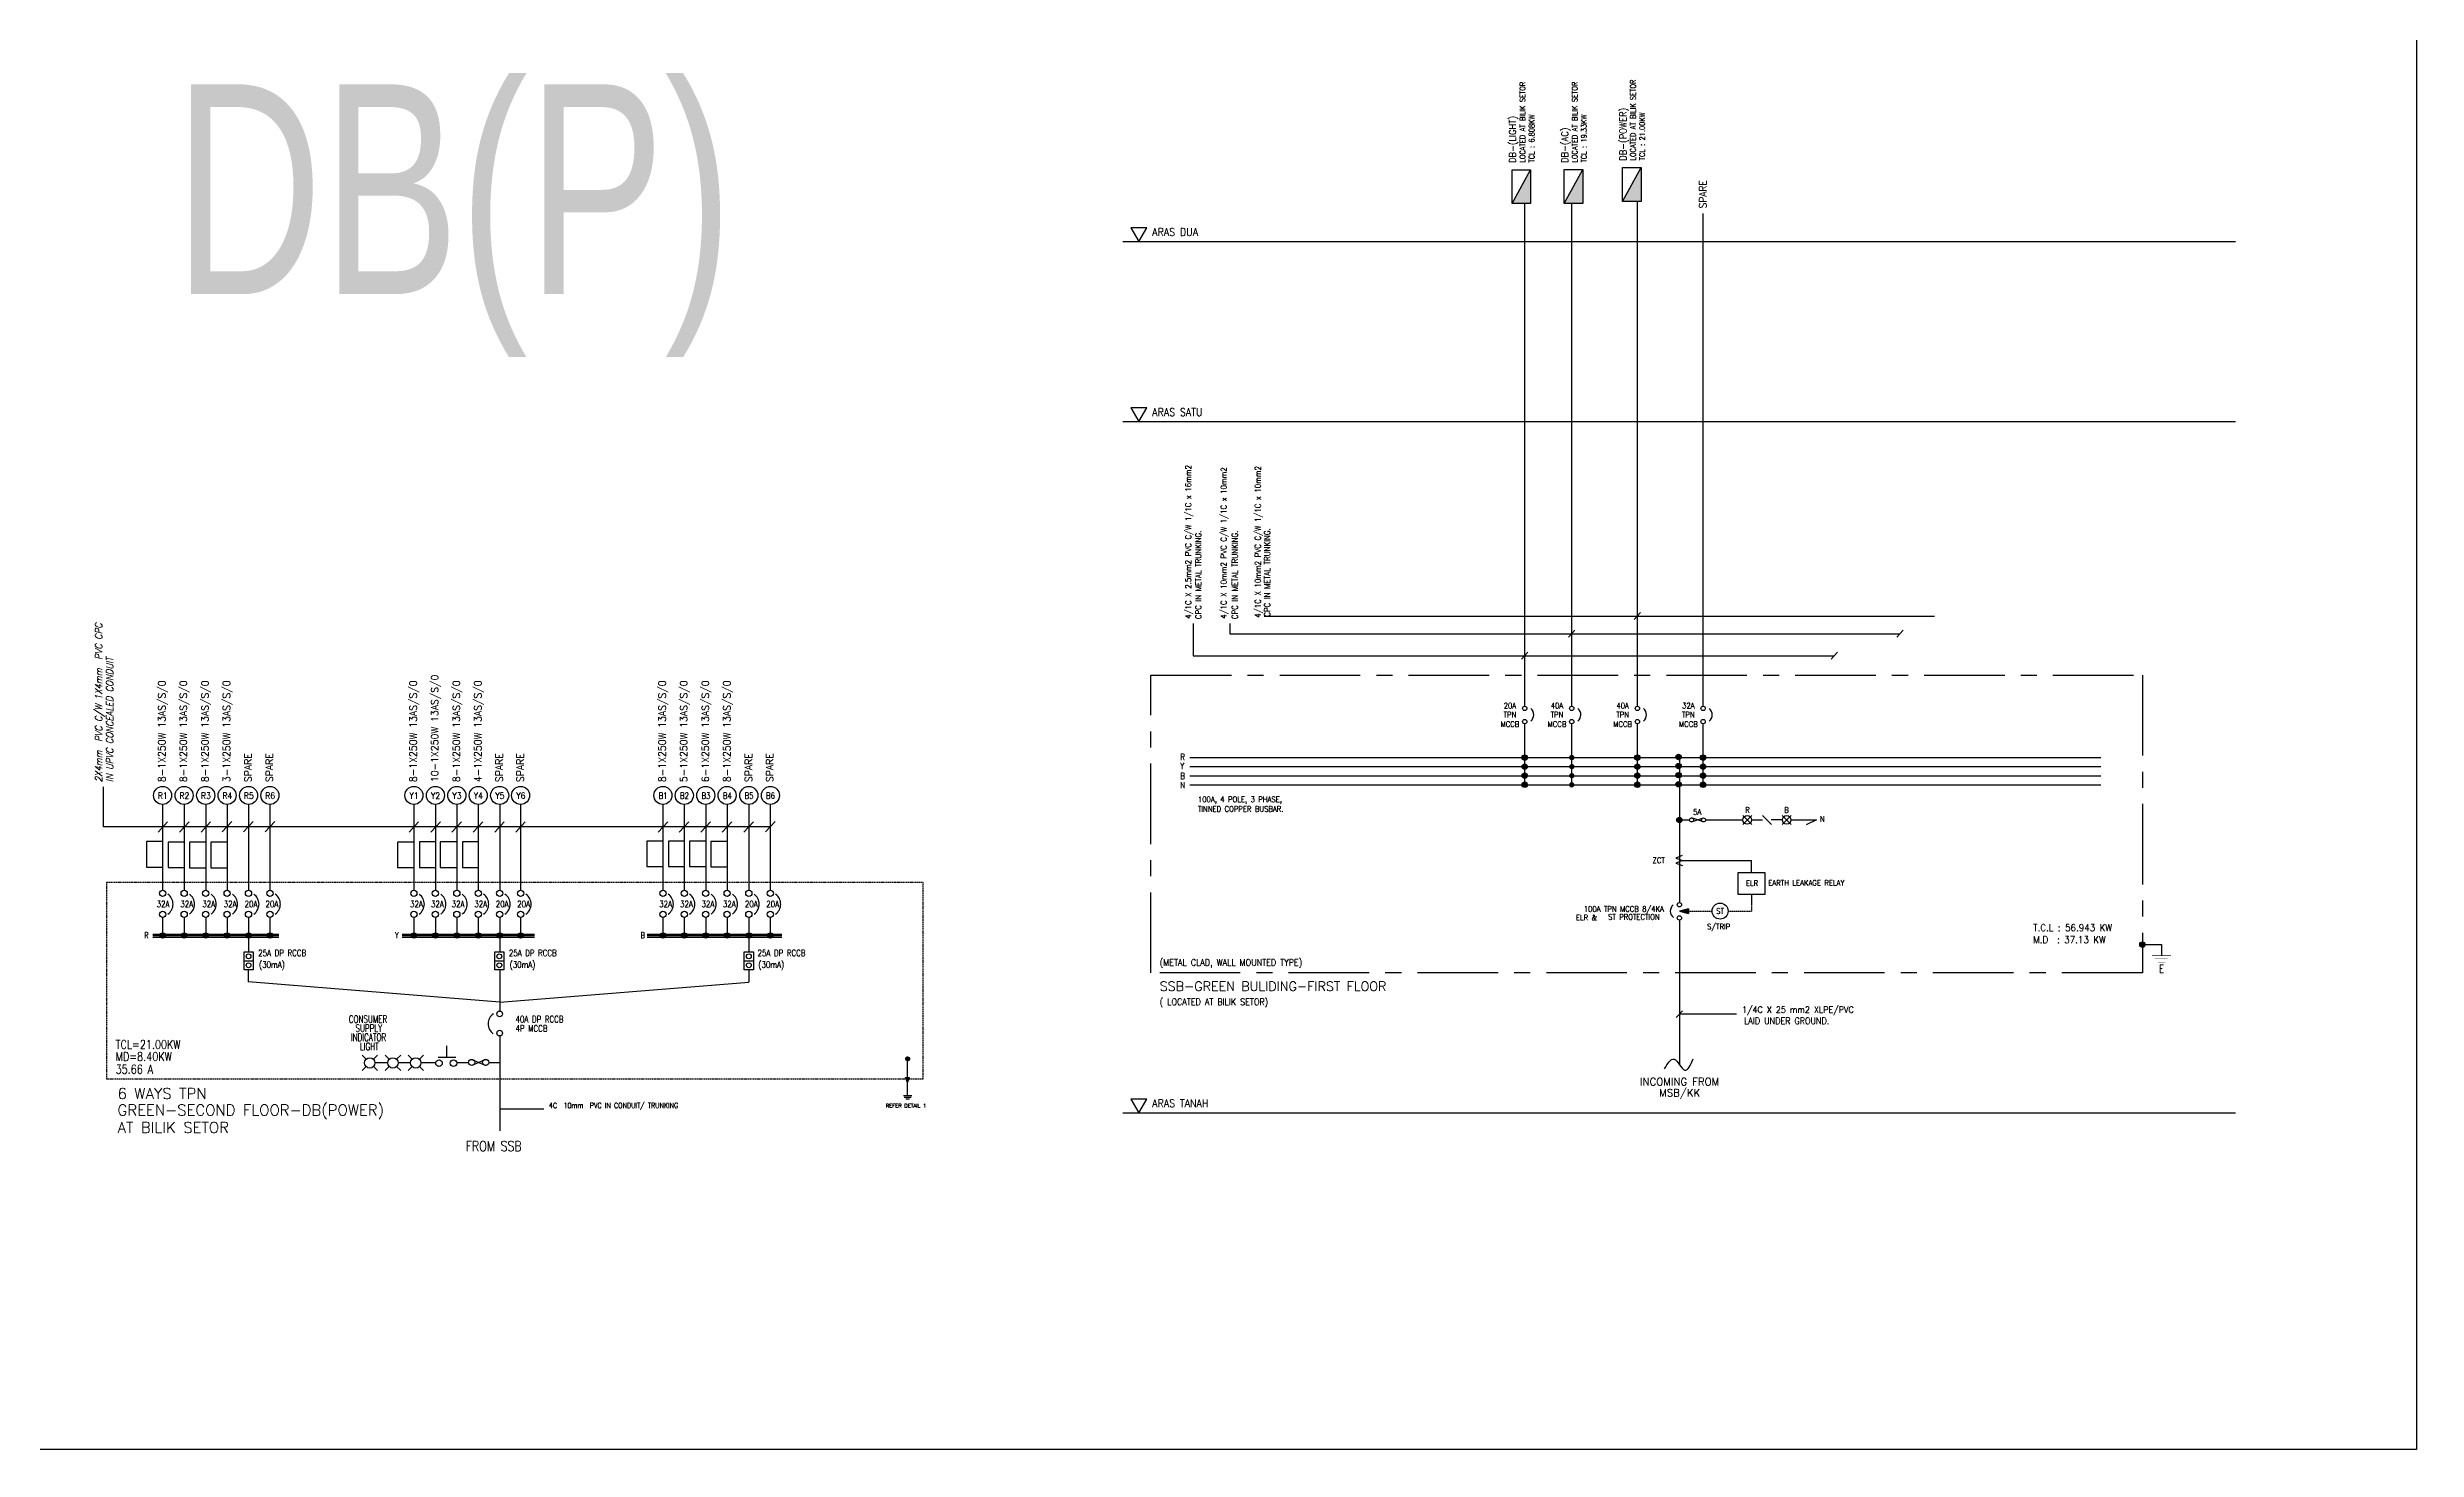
# Model space of a CAD drawing. Header units: inches. Extents: x 11139 to 944748, y -2121 to 162173.
# Drawn here: x 797681 to 944748, y 2161 to 89239 of the extents above; entities that cross this region are included whole.
import ezdxf
from ezdxf.enums import TextEntityAlignment as Align

# ---------------------------------------------------------------- set-up
doc = ezdxf.new("R2010")
doc.units = ezdxf.units.IN
doc.header["$MEASUREMENT"] = 0
for name, pattern in [('CENTERX2', [4, 2.5, -0.5, 0.5, -0.5]), ('DASHED', [19.05, 12.7, -6.35]), ('HIDDEN', [0.375, 0.25, -0.125])]:
    doc.linetypes.add(name, pattern=pattern)
for name, color, linetype in [('$_KOD', 7, 'Continuous'), ('BANGUNAN', 4, 'Continuous'), ('E-DB', 1, 'Continuous'), ('E-SCHEM', 7, 'Continuous'), ('L4', 5, 'Continuous'), ('LAMPU', 7, 'Continuous'), ('LYT', 7, 'Continuous'), ('SCHEM', 7, 'Continuous'), ('TEL', 3, 'Continuous')]:
    doc.layers.add(name, color=color, linetype=linetype)
doc.layers.add('TEXT', color=8, linetype='Continuous', lineweight=20)
doc.styles.add('230', font='ROMANS.SHX', dxfattribs={"height": 230})
doc.styles.add('300', font='ROMANS', dxfattribs={"width": 0.75, "height": 300})
doc.styles.add('400', font='ROMANS.shx', dxfattribs={"width": 0.8, "height": 4})
doc.styles.add('ITALICC', font='ITALICC.SHX', dxfattribs={"width": 0.7})
doc.styles.add('ROMANC', font='ROMANC', dxfattribs={"width": 0.8, "height": 250})
doc.styles.add('ROMAND', font='ROMAND', dxfattribs={"width": 0.75, "height": 600})
doc.styles.add('ROMANS', font='romans.shx', dxfattribs={"width": 0.5, "height": 400})
doc.styles.add('SANSSERIF', font='SAS_____.pfb', dxfattribs={"width": 0.7, "height": 700})

# ---------------------------------------------------------------- blocks, each defined once
blk = doc.blocks.new('E-DB')
at = {"layer": 'E-DB'}
for p, q in [((-440, 480), (440, 480)), ((-440, 480), (440, 0)), ((-440, 0), (-440, 480)), ((440, 0), (-440, 0)), ((440, 480), (440, 0))]:
    blk.add_line(p, q, dxfattribs=at)
at = {"layer": 'E-DB', "color": 7}
blk.add_solid([(-440, 0), (-440, 480), (440, 0)], dxfattribs=at)

msp = doc.modelspace()

# ---------------------------------------------------------------- hatches: boundary and pattern name
at = {"layer": 'E-SCHEM'}
for points in [[(889217, 45138, 1.0000001), (889553, 45138, 1.0000001)], [(889217, 44574, 1.0000001), (889553, 44574, 1.0000001)], [(889217, 44009, 1.0000001), (889553, 44009, 1.0000001)], [(892138, 45138, 1.0000001), (892474, 45138, 1.0000001)], [(892138, 44574, 1.0000001), (892474, 44574, 1.0000001)], [(892138, 44009, 1.0000001), (892474, 44009, 1.0000001)], [(896211, 45138, 1.0000001), (896548, 45138, 1.0000001)], [(896211, 44574, 1.0000001), (896548, 44574, 1.0000001)], [(896211, 44009, 1.0000001), (896548, 44009, 1.0000001)], [(898765, 45173, 1.0000001), (899101, 45173, 1.0000001)], [(898765, 44609, 1.0000001), (899101, 44609, 1.0000001)], [(898765, 44044, 1.0000001), (899101, 44044, 1.0000001)], [(900293, 45138, 1.0000001), (900629, 45138, 1.0000001)], [(900293, 44574, 1.0000001), (900629, 44574, 1.0000001)], [(900293, 44009, 1.0000001), (900629, 44009, 1.0000001)], [(889217, 43445, 1.0000001), (889553, 43445, 1.0000001)], [(892138, 43445, 1.0000001), (892474, 43445, 1.0000001)], [(896211, 43445, 1.0000001), (896548, 43445, 1.0000001)], [(898765, 43480, 1.0000001), (899101, 43480, 1.0000001)], [(900293, 43445, 1.0000001), (900629, 43445, 1.0000001)], [(898817, 41263, 1.0000001), (899154, 41263, 1.0000001)], [(927559, 33528, 1.0000001), (927896, 33528, 1.0000001)]]:
    msp.add_hatch(color=1, dxfattribs=at).paths.add_polyline_path(points)
at = {"layer": 'SCHEM', "linetype": 'Continuous'}
msp.add_hatch(color=256, dxfattribs=at).paths.add_polyline_path([(899554, 35752), (898986, 35604), (899554, 35457)])

# ---------------------------------------------------------------- linework, layer by layer
at = {"layer": '$_KOD', "color": 3, "linetype": 'Continuous'}
for p, q in [((801159, 40835, 0), (801159, 43326, 0)), ((842552, 40839, 0), (801159, 40835, 0)), ((805147, 41150, 0), (804554, 40508, 0)), ((806482, 41150, 0), (805888, 40508, 0)), ((807816, 41150, 0), (807223, 40508, 0)), ((809125, 41158, 0), (808532, 40516, 0)), ((810454, 41158, 0), (809861, 40516, 0)), ((811793, 41158, 0), (811200, 40516, 0)), ((820721, 41150, 0), (820128, 40508, 0)), ((822080, 41150, 0), (821487, 40508, 0)), ((823390, 41150, 0), (822797, 40508, 0)), ((824714, 41154, 0), (824121, 40512, 0)), ((826043, 41154, 0), (825450, 40512, 0)), ((827344, 41154, 0), (826751, 40512, 0)), ((836189, 41150, 0), (835596, 40508, 0)), ((837499, 41150, 0), (836906, 40508, 0)), ((838833, 41150, 0), (838240, 40508, 0)), ((840163, 41151, 0), (839569, 40509, 0)), ((841511, 41150, 0), (840918, 40508, 0)), ((842851, 41166, 0), (842258, 40524, 0))]:
    msp.add_line(p, q, dxfattribs=at)
for p, q in [((804827, 39918, 0), (803842, 39918, 0)), ((803842, 39918, 0), (803842, 38340, 0)), ((806172, 39892, 0), (805187, 39892, 0)), ((805187, 39892, 0), (805187, 38314, 0)), ((807493, 39874, 0), (806509, 39874, 0)), ((806509, 39874, 0), (806509, 38297, 0)), ((808806, 39874, 0), (807822, 39874, 0)), ((807822, 39874, 0), (807822, 38297, 0)), ((820409, 39883, 0), (819424, 39883, 0)), ((819424, 39883, 0), (819424, 38305, 0)), ((821767, 39897, 0), (820782, 39897, 0)), ((820782, 39897, 0), (820782, 38319, 0)), ((823053, 39897, 0), (822069, 39897, 0)), ((822069, 39897, 0), (822069, 38319, 0)), ((824429, 39897, 0), (823445, 39897, 0)), ((823445, 39897, 0), (823445, 38319, 0)), ((835873, 39948, 0), (834888, 39948, 0)), ((834888, 39948, 0), (834888, 38370, 0)), ((837224, 39944, 0), (836239, 39944, 0)), ((836239, 39944, 0), (836239, 38367, 0)), ((838531, 39944, 0), (837546, 39944, 0)), ((837546, 39944, 0), (837546, 38367, 0)), ((839853, 39934, 0), (838868, 39934, 0)), ((838868, 39934, 0), (838868, 38357, 0)), ((803842, 38340, 0), (804827, 38340, 0)), ((805187, 38314, 0), (806172, 38314, 0)), ((806509, 38297, 0), (807493, 38297, 0)), ((807822, 38297, 0), (808806, 38297, 0)), ((819424, 38305, 0), (820409, 38305, 0)), ((820782, 38319, 0), (821767, 38319, 0)), ((822069, 38319, 0), (823053, 38319, 0)), ((823445, 38319, 0), (824429, 38319, 0)), ((834888, 38370, 0), (835873, 38370, 0)), ((836239, 38367, 0), (837224, 38367, 0)), ((837546, 38367, 0), (838531, 38367, 0)), ((838868, 38357, 0), (839853, 38357, 0)), ((817213, 26652, 0), (817464, 26401, 0)), ((818169, 26652, 0), (817918, 26401, 0)), ((818654, 26652, 0), (818906, 26401, 0)), ((819611, 26652, 0), (819359, 26401, 0)), ((820069, 26652, 0), (820321, 26401, 0)), ((821026, 26652, 0), (820774, 26401, 0)), ((817464, 25947, 0), (817213, 25696, 0)), ((817918, 25947, 0), (818169, 25696, 0)), ((818812, 26174, 0), (818012, 26174, 0)), ((818906, 25947, 0), (818654, 25696, 0)), ((819359, 25947, 0), (819611, 25696, 0)), ((820227, 26174, 0), (819453, 26174, 0)), ((820321, 25947, 0), (820069, 25696, 0)), ((820774, 25947, 0), (821026, 25696, 0)), ((821786, 26174, 0), (820868, 26174, 0)), ((824889, 26397, 0), (824019, 26010, 0)), ((824019, 26397, 0), (824889, 26010, 0)), ((825060, 26204, 0), (825756, 26204, 0))]:
    msp.add_line(p, q)
at = {"color": 0}
for p, q in [((804681, 34157, 0), (804681, 34015, 0)), ((804715, 34204, 0), (804715, 33968, 0)), ((804748, 34230, 0), (804748, 33943, 0)), ((804782, 34244, 0), (804782, 33928, 0)), ((804816, 34251, 0), (804816, 33921, 0)), ((804849, 34251, 0), (804849, 33922, 0)), ((804883, 34244, 0), (804883, 33929, 0)), ((804916, 34228, 0), (804916, 33944, 0)), ((804950, 34202, 0), (804950, 33970, 0)), ((804983, 34152, 0), (804983, 34020, 0)), ((806020, 34157, 0), (806020, 34015, 0)), ((806054, 34204, 0), (806054, 33968, 0)), ((806087, 34230, 0), (806087, 33943, 0)), ((806121, 34244, 0), (806121, 33928, 0)), ((806154, 34251, 0), (806154, 33921, 0)), ((806188, 34251, 0), (806188, 33922, 0)), ((806221, 34244, 0), (806221, 33929, 0)), ((806255, 34228, 0), (806255, 33944, 0)), ((806288, 34202, 0), (806288, 33970, 0)), ((806322, 34152, 0), (806322, 34020, 0)), ((807359, 34157, 0), (807359, 34015, 0)), ((807392, 34204, 0), (807392, 33968, 0)), ((807426, 34230, 0), (807426, 33943, 0)), ((807459, 34244, 0), (807459, 33928, 0)), ((807493, 34251, 0), (807493, 33921, 0)), ((807526, 34251, 0), (807526, 33922, 0)), ((807560, 34244, 0), (807560, 33929, 0)), ((807594, 34228, 0), (807594, 33944, 0)), ((807627, 34202, 0), (807627, 33970, 0)), ((807661, 34152, 0), (807661, 34020, 0)), ((808688, 34157, 0), (808688, 34015, 0)), ((808722, 34204, 0), (808722, 33968, 0)), ((808755, 34230, 0), (808755, 33943, 0)), ((808789, 34244, 0), (808789, 33928, 0)), ((808822, 34251, 0), (808822, 33921, 0)), ((808856, 34251, 0), (808856, 33922, 0)), ((808889, 34244, 0), (808889, 33929, 0)), ((808923, 34228, 0), (808923, 33944, 0)), ((808956, 34202, 0), (808956, 33970, 0)), ((808990, 34152, 0), (808990, 34020, 0)), ((810084, 34230, 0), (810084, 33943, 0)), ((810118, 34244, 0), (810118, 33928, 0)), ((810151, 34251, 0), (810151, 33921, 0)), ((810185, 34251, 0), (810185, 33922, 0)), ((810218, 34244, 0), (810218, 33929, 0)), ((810252, 34228, 0), (810252, 33944, 0)), ((811346, 34157, 0), (811346, 34015, 0)), ((811380, 34204, 0), (811380, 33968, 0)), ((811413, 34230, 0), (811413, 33943, 0)), ((811447, 34244, 0), (811447, 33928, 0)), ((811480, 34251, 0), (811480, 33921, 0)), ((811514, 34251, 0), (811514, 33922, 0)), ((811547, 34244, 0), (811547, 33929, 0)), ((811581, 34228, 0), (811581, 33944, 0)), ((811614, 34202, 0), (811614, 33970, 0)), ((811648, 34152, 0), (811648, 34020, 0)), ((820280, 34157, 0), (820280, 34015, 0)), ((820314, 34204, 0), (820314, 33968, 0)), ((820347, 34230, 0), (820347, 33943, 0)), ((820381, 34244, 0), (820381, 33928, 0)), ((820414, 34251, 0), (820414, 33921, 0)), ((820448, 34251, 0), (820448, 33922, 0)), ((820481, 34244, 0), (820481, 33929, 0)), ((820515, 34228, 0), (820515, 33944, 0)), ((820548, 34202, 0), (820548, 33970, 0)), ((820582, 34152, 0), (820582, 34020, 0)), ((821619, 34157, 0), (821619, 34015, 0)), ((821652, 34204, 0), (821652, 33968, 0)), ((821686, 34230, 0), (821686, 33943, 0)), ((821719, 34244, 0), (821719, 33928, 0)), ((821753, 34251, 0), (821753, 33921, 0)), ((821786, 34251, 0), (821786, 33922, 0)), ((821820, 34244, 0), (821820, 33929, 0)), ((821853, 34228, 0), (821853, 33944, 0)), ((821887, 34202, 0), (821887, 33970, 0)), ((821920, 34152, 0), (821920, 34020, 0)), ((822948, 34157, 0), (822948, 34015, 0)), ((822981, 34204, 0), (822981, 33968, 0)), ((823015, 34230, 0), (823015, 33943, 0)), ((823049, 34244, 0), (823049, 33928, 0)), ((823082, 34251, 0), (823082, 33921, 0)), ((823116, 34251, 0), (823116, 33922, 0)), ((823149, 34244, 0), (823149, 33929, 0)), ((823183, 34228, 0), (823183, 33944, 0)), ((823214, 34197, 0), (823214, 33966, 0)), ((823247, 34147, 0), (823247, 34016, 0)), ((824315, 34157, 0), (824315, 34015, 0)), ((824348, 34204, 0), (824348, 33968, 0)), ((824378, 34244, 0), (824378, 33928, 0)), ((824382, 34230, 0), (824382, 33943, 0)), ((824411, 34251, 0), (824411, 33921, 0)), ((824445, 34251, 0), (824445, 33922, 0)), ((824478, 34244, 0), (824478, 33929, 0)), ((824512, 34228, 0), (824512, 33944, 0)), ((824545, 34202, 0), (824545, 33970, 0)), ((824579, 34152, 0), (824579, 34020, 0)), ((825606, 34157, 0), (825606, 34015, 0)), ((825606, 34157, 0), (825606, 34015, 0)), ((825640, 34204, 0), (825640, 33968, 0)), ((825640, 34204, 0), (825640, 33968, 0)), ((825673, 34230, 0), (825673, 33943, 0)), ((825673, 34230, 0), (825673, 33943, 0)), ((825707, 34244, 0), (825707, 33928, 0)), ((825707, 34244, 0), (825707, 33928, 0)), ((825740, 34251, 0), (825740, 33921, 0)), ((825740, 34251, 0), (825740, 33921, 0)), ((825774, 34251, 0), (825774, 33922, 0)), ((825774, 34251, 0), (825774, 33922, 0)), ((825807, 34244, 0), (825807, 33929, 0)), ((825807, 34244, 0), (825807, 33929, 0)), ((825841, 34228, 0), (825841, 33944, 0)), ((825841, 34228, 0), (825841, 33944, 0)), ((825874, 34202, 0), (825874, 33970, 0)), ((825874, 34202, 0), (825874, 33970, 0)), ((825908, 34152, 0), (825908, 34020, 0)), ((825908, 34152, 0), (825908, 34020, 0)), ((826907, 34157, 0), (826907, 34015, 0)), ((826940, 34204, 0), (826940, 33968, 0)), ((826974, 34230, 0), (826974, 33943, 0)), ((827007, 34244, 0), (827007, 33928, 0)), ((827041, 34251, 0), (827041, 33921, 0)), ((827074, 34251, 0), (827074, 33922, 0)), ((827108, 34244, 0), (827108, 33929, 0)), ((827141, 34228, 0), (827141, 33944, 0)), ((827175, 34202, 0), (827175, 33970, 0)), ((827208, 34152, 0), (827208, 34020, 0)), ((835738, 34157, 0), (835738, 34015, 0)), ((835772, 34204, 0), (835772, 33968, 0)), ((835805, 34230, 0), (835805, 33943, 0)), ((835839, 34244, 0), (835839, 33928, 0)), ((835872, 34251, 0), (835872, 33921, 0)), ((835906, 34251, 0), (835906, 33922, 0)), ((835939, 34244, 0), (835939, 33929, 0)), ((835973, 34228, 0), (835973, 33944, 0)), ((836006, 34202, 0), (836006, 33970, 0)), ((836040, 34152, 0), (836040, 34020, 0)), ((837067, 34157, 0), (837067, 34015, 0)), ((837101, 34204, 0), (837101, 33968, 0)), ((837134, 34230, 0), (837134, 33943, 0)), ((837168, 34244, 0), (837168, 33928, 0)), ((837201, 34251, 0), (837201, 33921, 0)), ((837235, 34251, 0), (837235, 33922, 0)), ((837268, 34244, 0), (837268, 33929, 0)), ((837302, 34228, 0), (837302, 33944, 0)), ((837335, 34202, 0), (837335, 33970, 0)), ((837369, 34152, 0), (837369, 34020, 0)), ((838396, 34157, 0), (838396, 34015, 0)), ((838430, 34204, 0), (838430, 33968, 0)), ((838463, 34230, 0), (838463, 33943, 0)), ((838497, 34244, 0), (838497, 33928, 0)), ((838530, 34251, 0), (838530, 33921, 0)), ((838564, 34251, 0), (838564, 33922, 0)), ((838597, 34244, 0), (838597, 33929, 0)), ((838631, 34228, 0), (838631, 33944, 0)), ((838665, 34202, 0), (838665, 33970, 0)), ((838698, 34152, 0), (838698, 34020, 0)), ((839725, 34157, 0), (839725, 34015, 0)), ((839759, 34204, 0), (839759, 33968, 0)), ((839793, 34230, 0), (839793, 33943, 0)), ((839826, 34244, 0), (839826, 33928, 0)), ((839860, 34251, 0), (839860, 33921, 0)), ((839893, 34251, 0), (839893, 33922, 0)), ((839927, 34244, 0), (839927, 33929, 0)), ((839960, 34228, 0), (839960, 33944, 0)), ((839994, 34202, 0), (839994, 33970, 0)), ((840027, 34152, 0), (840027, 34020, 0)), ((841074, 34157, 0), (841074, 34015, 0)), ((841075, 34157, 0), (841075, 34015, 0)), ((841107, 34204, 0), (841107, 33968, 0)), ((841109, 34204, 0), (841109, 33968, 0)), ((841141, 34230, 0), (841141, 33943, 0)), ((841142, 34230, 0), (841142, 33943, 0)), ((841174, 34244, 0), (841174, 33928, 0)), ((841176, 34244, 0), (841176, 33928, 0)), ((841208, 34251, 0), (841208, 33921, 0)), ((841209, 34251, 0), (841209, 33921, 0)), ((841241, 34251, 0), (841241, 33922, 0)), ((841243, 34251, 0), (841243, 33922, 0)), ((841275, 34244, 0), (841275, 33929, 0)), ((841276, 34244, 0), (841276, 33929, 0)), ((841308, 34228, 0), (841308, 33944, 0)), ((841310, 34228, 0), (841310, 33944, 0)), ((841342, 34202, 0), (841342, 33970, 0)), ((841343, 34202, 0), (841343, 33970, 0)), ((841375, 34152, 0), (841375, 34020, 0)), ((841377, 34152, 0), (841377, 34020, 0)), ((842403, 34157, 0), (842403, 34015, 0)), ((842436, 34204, 0), (842436, 33968, 0)), ((842470, 34230, 0), (842470, 33943, 0)), ((842503, 34244, 0), (842503, 33928, 0)), ((842537, 34251, 0), (842537, 33921, 0)), ((842571, 34251, 0), (842571, 33922, 0)), ((842604, 34244, 0), (842604, 33929, 0)), ((842638, 34228, 0), (842638, 33944, 0)), ((842671, 34202, 0), (842671, 33970, 0)), ((842705, 34152, 0), (842705, 34020, 0))]:
    msp.add_line(p, q, dxfattribs=at)
at = {"linetype": 'Continuous'}
for p, q in [((823027, 26521, 0), (821936, 26521, 0)), ((822483, 26511, 0), (822483, 27234, 0)), ((823828, 26174, 0), (823073, 26174, 0))]:
    msp.add_line(p, q, dxfattribs=at)
msp.add_lwpolyline([(657629, 162173), (944748, 161656), (944748, 2161), (657629, 2161)], close=True)
for centre, major_axis, start_param, end_param in [((817691, 26174, 0), (-321, 0), 3.1424559, 9.4256412), ((819133, 26174, 0), (-321, 0), 3.1424559, 9.4256412), ((820547, 26174, 0), (-321, 0), 3.1422575, 9.4254428), ((821990, 26166, 0), (204, 0), -0.0009439, 6.2822414), ((822891, 26166, 0), (204, 0), -0.0009439, 6.2822414), ((824019, 26204, 0), (193, 0), -0.0012949, 6.2818904), ((824889, 26204, 0), (193, 0), -0.0023656, 6.2808197)]:
    msp.add_ellipse(centre, major_axis=major_axis, ratio=1, start_param=start_param, end_param=end_param)
at = {"layer": 'BANGUNAN', "color": 255, "linetype": 'Continuous'}
for p, q in [((804831, 42227, 0), (804831, 36903, 0)), ((806170, 42227, 0), (806170, 36903, 0)), ((807508, 42227, 0), (807508, 36903, 0)), ((808838, 42227, 0), (808838, 36903, 0)), ((810167, 42227, 0), (810167, 36903, 0)), ((811496, 42227, 0), (811496, 36903, 0)), ((820430, 42227, 0), (820430, 36903, 0)), ((821768, 42227, 0), (821768, 36903, 0)), ((823097, 42227, 0), (823097, 36903, 0)), ((824427, 42227, 0), (824427, 36903, 0)), ((825756, 42227, 0), (825756, 36903, 0)), ((827056, 42227, 0), (827056, 36903, 0)), ((835888, 42227, 0), (835888, 36903, 0)), ((837217, 42227, 0), (837217, 36903, 0)), ((838546, 42227, 0), (838546, 36903, 0)), ((839875, 42227, 0), (839875, 36903, 0)), ((841223, 42227, 0), (841223, 36903, 0)), ((842552, 42227, 0), (842552, 36903, 0)), ((804234, 34180, 0), (812053, 34180, 0)), ((804234, 34086, 0), (812053, 34086, 0)), ((804234, 33992, 0), (812053, 33992, 0)), ((804831, 35210, 0), (804831, 34086, 0)), ((806170, 35210, 0), (806170, 34086, 0)), ((807509, 35210, 0), (807509, 34086, 0)), ((808838, 35210, 0), (808838, 34086, 0)), ((810167, 35210, 0), (810167, 34086, 0)), ((811496, 35210, 0), (811496, 34086, 0)), ((819698, 34180, 0), (827910, 34180, 0)), ((819698, 34086, 0), (827908, 34086, 0)), ((819698, 33992, 0), (827908, 33992, 0)), ((820430, 35210, 0), (820430, 34086, 0)), ((821769, 35210, 0), (821769, 34086, 0)), ((823098, 35210, 0), (823098, 34086, 0)), ((824427, 35210, 0), (824427, 34086, 0)), ((825756, 35210, 0), (825756, 34086, 0)), ((827056, 35210, 0), (827056, 34086, 0)), ((834902, 34180, 0), (843281, 34180, 0)), ((834902, 34086, 0), (843281, 34086, 0)), ((834902, 33992, 0), (843269, 33992, 0)), ((835888, 35210, 0), (835888, 34086, 0)), ((837217, 35210, 0), (837217, 34086, 0)), ((838546, 35210, 0), (838546, 34086, 0)), ((839875, 35210, 0), (839875, 34086, 0)), ((841224, 35210, 0), (841224, 34086, 0)), ((842553, 35210, 0), (842553, 34086, 0)), ((851081, 24962, 0), (850957, 25266, 0)), ((851081, 24962, 0), (851205, 25266, 0))]:
    msp.add_line(p, q, dxfattribs=at)
at = {"layer": 'BANGUNAN', "color": 255}
for p, q in [((810166, 34086, 0), (810166, 33078, 0)), ((825756, 34086, 0), (825756, 33078, 0)), ((841225, 34086, 0), (841225, 33078, 0)), ((809886, 31952, 0), (809886, 33078, 0)), ((809886, 33078, 0), (810449, 33078, 0)), ((809886, 32515, 0), (810449, 32515, 0)), ((810449, 33078, 0), (810449, 31952, 0)), ((825450, 33078, 0), (826013, 33078, 0)), ((825450, 31952, 0), (825450, 33078, 0)), ((825450, 32515, 0), (826013, 32515, 0)), ((826013, 33078, 0), (826013, 31952, 0)), ((840942, 33078, 0), (841505, 33078, 0)), ((840942, 31952, 0), (840942, 33078, 0)), ((840942, 32515, 0), (841505, 32515, 0)), ((841505, 33078, 0), (841505, 31952, 0)), ((810449, 31952, 0), (809886, 31952, 0)), ((810137, 31952, 0), (810137, 31208, 0)), ((825756, 29946, 0), (810137, 31208, 0)), ((826013, 31952, 0), (825450, 31952, 0)), ((825756, 31952, 0), (825756, 29394, 0)), ((825756, 29946, 0), (841231, 31193, 0)), ((841505, 31952, 0), (840942, 31952, 0)), ((841231, 31943, 0), (841231, 31193, 0)), ((825756, 27847, 0), (825756, 21954, 0)), ((850958, 26426, 0), (851085, 26552, 0)), ((850959, 26445, 0), (851065, 26551, 0)), ((850960, 26409, 0), (851102, 26550, 0)), ((850963, 26394, 0), (851117, 26547, 0)), ((850965, 26470, 0), (851041, 26545, 0)), ((850968, 26380, 0), (851130, 26542, 0)), ((850975, 26368, 0), (851143, 26535, 0)), ((850982, 26356, 0), (851154, 26528, 0)), ((850990, 26346, 0), (851164, 26520, 0)), ((851000, 26337, 0), (851173, 26510, 0)), ((851010, 26329, 0), (851182, 26500, 0)), ((851022, 26322, 0), (851189, 26489, 0)), ((851034, 26315, 0), (851195, 26476, 0)), ((850957, 25266, 0), (851205, 25266, 0)), ((850961, 25256, 0), (850971, 25266, 0)), ((850967, 25243, 0), (850990, 25266, 0)), ((850972, 25230, 0), (851008, 25266, 0)), ((850977, 25217, 0), (851027, 25266, 0)), ((850983, 25203, 0), (851045, 25266, 0)), ((850988, 25190, 0), (851064, 25266, 0)), ((850994, 25177, 0), (851083, 25266, 0)), ((850999, 25164, 0), (851101, 25266, 0)), ((851004, 25150, 0), (851120, 25266, 0)), ((851010, 25137, 0), (851138, 25266, 0)), ((851015, 25124, 0), (851157, 25266, 0)), ((851021, 25111, 0), (851176, 25266, 0)), ((851026, 25098, 0), (851194, 25266, 0)), ((851031, 25084, 0), (851199, 25252, 0)), ((851037, 25071, 0), (851187, 25221, 0)), ((851042, 25058, 0), (851174, 25190, 0)), ((851047, 25045, 0), (851161, 25158, 0)), ((851048, 26311, 0), (851200, 26462, 0)), ((851053, 25031, 0), (851148, 25127, 0)), ((851058, 25018, 0), (851136, 25096, 0)), ((851063, 26307, 0), (851203, 26447, 0)), ((851064, 25005, 0), (851123, 25064, 0)), ((851069, 24992, 0), (851110, 25033, 0)), ((851074, 24978, 0), (851097, 25002, 0)), ((851081, 24149, 0), (851081, 26429, 0)), ((851081, 26306, 0), (851204, 26429, 0)), ((851101, 26308, 0), (851202, 26409, 0)), ((851127, 26315, 0), (851195, 26383, 0)), ((850818, 24149, 0), (851344, 24149, 0)), ((850871, 24043, 0), (851292, 24043, 0)), ((850976, 23938, 0), (851186, 23938, 0)), ((851080, 24965, 0), (851085, 24970, 0))]:
    msp.add_line(p, q, dxfattribs=at)
at = {"layer": 'BANGUNAN', "color": 4, "linetype": 'HIDDEN', "ltscale": 300, "elevation": 0}
msp.add_lwpolyline([(801378, 37395), (852031, 37395), (852031, 25171), (801378, 25171)], close=True, dxfattribs=at)
at = {"layer": 'BANGUNAN', "color": 255, "linetype": 'Continuous'}
for centre, radius in [((804831, 42788, 0), 561), ((806170, 42788, 0), 561), ((807508, 42788, 0), 561), ((808838, 42788, 0), 561), ((810167, 42788, 0), 561), ((811496, 42788, 0), 561), ((820430, 42788, 0), 561), ((821768, 42788, 0), 561), ((823097, 42788, 0), 561), ((824427, 42788, 0), 561), ((825756, 42788, 0), 561), ((827056, 42788, 0), 561), ((835888, 42788, 0), 561), ((837217, 42788, 0), 561), ((838546, 42788, 0), 561), ((839875, 42788, 0), 561), ((841223, 42788, 0), 561), ((842562, 42788, 0), 561), ((804831, 36710, 0), 193), ((806170, 36710, 0), 193), ((807508, 36710, 0), 193), ((808838, 36710, 0), 193), ((810167, 36710, 0), 193), ((811496, 36710, 0), 193), ((820430, 36710, 0), 193), ((821768, 36710, 0), 193), ((823097, 36710, 0), 193), ((824427, 36710, 0), 193), ((825756, 36710, 0), 193), ((827056, 36710, 0), 193), ((835888, 36710, 0), 193), ((837217, 36710, 0), 193), ((838546, 36710, 0), 193), ((839875, 36710, 0), 193), ((841223, 36710, 0), 193), ((842552, 36710, 0), 193), ((804831, 35403, 0), 193), ((806170, 35403, 0), 193), ((807509, 35403, 0), 193), ((808838, 35403, 0), 193), ((810167, 35403, 0), 193), ((811496, 35403, 0), 193), ((820430, 35403, 0), 193), ((821769, 35403, 0), 193), ((823098, 35403, 0), 193), ((824427, 35403, 0), 193), ((825756, 35403, 0), 193), ((827056, 35403, 0), 193), ((835888, 35403, 0), 193), ((837217, 35403, 0), 193), ((838546, 35403, 0), 193), ((839875, 35403, 0), 193), ((841224, 35403, 0), 193), ((842553, 35403, 0), 193), ((804831, 34086, 0), 166), ((806170, 34086, 0), 166), ((807509, 34086, 0), 166), ((808838, 34086, 0), 166), ((810167, 34086, 0), 166), ((811496, 34086, 0), 166), ((820430, 34086, 0), 166), ((821769, 34086, 0), 166), ((823098, 34086, 0), 166), ((824427, 34086, 0), 166), ((825756, 34086, 0), 166), ((825756, 34086, 0), 166), ((827056, 34086, 0), 166), ((835888, 34086, 0), 166), ((837217, 34086, 0), 166), ((838546, 34086, 0), 166), ((839875, 34086, 0), 166), ((841224, 34086, 0), 166), ((841225, 34086, 0), 166), ((842553, 34086, 0), 166), ((810170, 32793, 0), 150), ((810170, 32240, 0), 150), ((825733, 32793, 0), 150), ((825733, 32240, 0), 150), ((841225, 32793, 0), 150), ((841225, 32240, 0), 150), ((825756, 29218, 0), 176), ((825756, 28023, 0), 176), ((851081, 26429, 0), 123)]:
    msp.add_circle(centre, radius, dxfattribs=at)
for centre, start, end in [((804729, 36034, 0), 305.15395, 55.05102), ((806068, 36034, 0), 305.15395, 55.05102), ((807407, 36034, 0), 305.15395, 55.05102), ((808736, 36034, 0), 305.15395, 55.05102), ((810065, 36034, 0), 305.15395, 55.05102), ((811394, 36034, 0), 305.15395, 55.05102), ((820328, 36034, 0), 305.15395, 55.05102), ((821667, 36034, 0), 305.15395, 55.05102), ((822996, 36034, 0), 305.15395, 55.05102), ((824325, 36034, 0), 305.15395, 55.05102), ((825654, 36034, 0), 305.15395, 55.05102), ((826955, 36034, 0), 305.15395, 55.05102), ((835786, 36034, 0), 305.15395, 55.05102), ((837115, 36034, 0), 305.15395, 55.05102), ((838444, 36034, 0), 305.15395, 55.05102), ((839773, 36034, 0), 305.15395, 55.05102), ((841122, 36034, 0), 305.15395, 55.05102), ((842451, 36034, 0), 305.15395, 55.05102), ((825795, 28606, 0), 124.94898, 234.84605)]:
    msp.add_arc(centre, 752, start, end, dxfattribs=at)
at = {"layer": 'E-SCHEM', "color": 1, "linetype": 'Continuous'}
for p, q in [((889385, 48325), (889385, 79537)), ((892306, 48325), (892306, 79540)), ((896380, 48325), (896380, 79671)), ((889385, 43445), (889385, 47236)), ((892306, 43445), (892306, 47236)), ((896380, 43445), (896380, 47236)), ((900461, 43445), (900461, 47236)), ((898986, 45138), (898986, 36130)), ((898986, 39611), (898986, 39209)), ((898986, 35041), (898986, 26075))]:
    msp.add_line(p, q, dxfattribs=at)
at = {"layer": 'E-SCHEM', "color": 9}
for p, q in [((868811, 53459), (868811, 51464)), ((871077, 53459), (871077, 52830)), ((873218, 53927), (914816, 53927)), ((871077, 52830), (912675, 52830)), ((868811, 51464), (908601, 51464)), ((902537, 29196), (898986, 29196))]:
    msp.add_line(p, q, dxfattribs=at)
at = {"layer": 'E-SCHEM', "color": 4, "linetype": 'Continuous'}
for p, q in [((892503, 53039), (892109, 52621)), ((896577, 54136), (896182, 53717)), ((912872, 53039), (912478, 52621)), ((889582, 51673), (889188, 51254)), ((908798, 51673), (908404, 51254)), ((868597, 45138), (925143, 45138)), ((868597, 44574), (925143, 44574)), ((868597, 44009), (925143, 44009)), ((868597, 43445), (925143, 43445)), ((899183, 29405), (898789, 28987))]:
    msp.add_line(p, q, dxfattribs=at)
at = {"layer": 'E-SCHEM'}
for p, q in [((903476, 41538), (902925, 40988)), ((902925, 41538), (903476, 40988)), ((904147, 41538), (904698, 40988)), ((905369, 41538), (905920, 40988)), ((905920, 41538), (905369, 40988)), ((899163, 39061), (898763, 38889)), ((898763, 38889), (899174, 38745)), ((899174, 38745), (898774, 38573)), ((898774, 38573), (899185, 38430))]:
    msp.add_line(p, q, dxfattribs=at)
for centre, radius in [((889385, 48190), 135), ((889385, 47371), 135), ((892306, 48190), 135), ((892306, 47371), 135), ((896380, 48190), 135), ((896380, 47371), 135), ((900461, 48190), 135), ((900461, 47371), 135), ((889385, 45138), 168), ((889385, 44574), 168), ((889385, 44009), 168), ((896380, 45138), 168), ((896380, 44574), 168), ((896380, 44009), 168), ((898933, 45173), 168), ((898933, 45173), 168), ((898933, 44609), 168), ((898933, 44609), 168), ((898933, 44044), 168), ((898933, 44044), 168), ((900461, 45138), 168), ((900461, 44574), 168), ((900461, 44009), 168), ((889385, 43445), 168), ((896380, 43445), 168), ((898933, 43480), 168), ((900461, 43445), 168), ((898986, 41263), 168), ((898986, 35995), 135), ((898986, 35176), 135), ((927727, 33528), 168)]:
    msp.add_circle(centre, radius, dxfattribs=at)
at = {"layer": 'E-SCHEM', "color": 1, "linetype": 'Continuous'}
for centre, start, end in [((889446, 47795), 308.52172, 49.94928), ((892367, 47795), 308.52172, 49.94928), ((896441, 47795), 308.52172, 49.94928), ((900522, 47795), 308.52172, 49.94928), ((898925, 35600), 130.05072, 231.47828)]:
    msp.add_arc(centre, 503, start, end, dxfattribs=at)
at = {"layer": 'E-SCHEM', "color": 1}
msp.add_spline([(898060, 25817), (898655, 26403), (899322, 25727), (899845, 26421)], degree=3, dxfattribs=at)
at = {"layer": 'L4', "color": 9, "linetype": 'CENTERX2', "ltscale": 2000}
msp.add_lwpolyline([(866177, 50259), (927727, 50259), (927727, 31763), (866177, 31763)], close=True, dxfattribs=at)
at = {"layer": 'LAMPU', "linetype": 'Continuous'}
msp.add_line((825756, 23332, 0), (828504, 23332, 0), dxfattribs=at)
at = {"layer": 'SCHEM', "color": 10, "linetype": 'DASHED', "ltscale": 3500}
msp.add_line((900461, 48325), (900461, 78918), dxfattribs=at)
at = {"layer": 'SCHEM'}
for p, q in [((898986, 41263), (899615, 41263)), ((899738, 41140), (900485, 41386)), ((900485, 41140), (899738, 41386)), ((900608, 41263), (902932, 41263)), ((903468, 41263), (904154, 41263)), ((905377, 41263), (904691, 41263)), ((905913, 41263), (907502, 41263)), ((907502, 41263), (906853, 40968)), ((907502, 41263), (906853, 40968)), ((899143, 38745), (903469, 38745)), ((903469, 37970), (903469, 38745)), ((899554, 35752), (898986, 35604)), ((898986, 35604), (899554, 35457)), ((899554, 35752), (899554, 35457)), ((928909, 33528), (928909, 32842))]:
    msp.add_line(p, q, dxfattribs=at)
at = {"layer": 'SCHEM', "linetype": 'HIDDEN'}
for p, q in [((899554, 35604), (901016, 35604)), ((902007, 35604), (903469, 35604)), ((903469, 36651), (903469, 35604))]:
    msp.add_line(p, q, dxfattribs=at)
at = {"layer": 'SCHEM', "color": 7}
msp.add_line((927727, 33528), (928909, 33528), dxfattribs=at)
at = {"layer": 'SCHEM', "color": 1, "elevation": 0}
for points in [[(865432, 77186), (865923, 78036), (864941, 78036)], [(865432, 65997), (865923, 66847), (864941, 66847)], [(865432, 23083), (865923, 23934), (864941, 23934)]]:
    msp.add_lwpolyline(points, close=True, dxfattribs=at)
at = {"layer": 'SCHEM'}
msp.add_lwpolyline([(902621, 37970), (902621, 36651), (904316, 36651), (904316, 37970)], close=True, dxfattribs=at)
at = {"layer": 'SCHEM', "const_width": 34.3}
for points in [[(928317, 32842), (929502, 32842)], [(928489, 32658), (929304, 32658)], [(928700, 32433), (929147, 32433)]]:
    msp.add_lwpolyline(points, dxfattribs=at)
at = {"layer": 'SCHEM'}
for centre, radius in [((899738, 41263), 123), ((900485, 41263), 123), ((903200, 41263), 268), ((905645, 41263), 268), ((901511, 35604), 495)]:
    msp.add_circle(centre, radius, dxfattribs=at)
at = {"layer": 'TEL', "color": 8, "linetype": 'Continuous'}
for p, q in [((864446, 77186, 0), (933507, 77186, 0)), ((864446, 65997, 0), (933507, 65997, 0)), ((864446, 23083, 0), (933507, 23083, 0))]:
    msp.add_line(p, q, dxfattribs=at)

# ---------------------------------------------------------------- block references
at = {"layer": 'E-DB', "color": 7, "xscale": 2.392031249939464, "yscale": 2.392031249939464, "zscale": 2.39203125, "rotation": 90}
for p in [(889746, 80589), (892987, 80593), (896605, 80724)]:
    msp.add_blockref('E-DB', p, dxfattribs=at)

# ---------------------------------------------------------------- texts
at = {"style": 'ROMANS', "width": 0.7}
for s, p in [('CONSUMER', (816394, 28661, 0)), ('INDICATOR ', (816521, 27533, 0)), ('SUPPLY', (816807, 28096, 0)), ('LIGHT', (817082, 26968, 0))]:
    msp.add_text(s, height=464.3, dxfattribs=at).set_placement(p)
at = {"color": 7, "style": 'ROMAND'}
msp.add_text('REFER DETAIL 1', height=234.74, dxfattribs=at).set_placement((849727, 23398, 0))
at = {"layer": 'BANGUNAN', "color": 255, "linetype": 'Continuous'}
for s, height, style, width, p in [('2X4mm  PVC C/W 1X4mm  PVC CPC', 450, 'ITALICC', 0.85, (801088, 43611, 0)), ('IN UPVC CONCEALED CONDUIT', 450, 'ITALICC', 0.85, (801770, 43611, 0)), ('10-1X250W 13AS/S/0', 445.5, 'ROMANC', 0.95, (821946, 43611, 0)), ('8-1X250W 13AS/S/0', 445.5, 'ROMANC', 0.95, (805008, 43611, 0)), ('8-1X250W 13AS/S/0', 445.5, 'ROMANC', 0.95, (806347, 43611, 0)), ('8-1X250W 13AS/S/0', 445.5, 'ROMANC', 0.95, (807686, 43611, 0)), ('3-1X250W 13AS/S/0', 445.5, 'ROMANC', 0.95, (809025, 43611, 0)), ('8-1X250W 13AS/S/0', 445.5, 'ROMANC', 0.95, (820607, 43611, 0)), ('8-1X250W 13AS/S/0', 445.5, 'ROMANC', 0.95, (823285, 43611, 0)), ('4-1X250W 13AS/S/0', 445.5, 'ROMANC', 0.95, (824623, 43611, 0)), ('8-1X250W 13AS/S/0', 445.5, 'ROMANC', 0.95, (836065, 43611, 0)), ('5-1X250W 13AS/S/0', 445.5, 'ROMANC', 0.95, (837404, 43611, 0)), ('6-1X250W 13AS/S/0', 445.5, 'ROMANC', 0.95, (838742, 43611, 0)), ('8-1X250W 13AS/S/0', 445.5, 'ROMANC', 0.95, (840081, 43611, 0)), ('SPARE', 445.5, 'ROMANC', 0.95, (810354, 43611, 0)), ('SPARE', 445.5, 'ROMANC', 0.95, (811683, 43611, 0)), ('SPARE', 445.5, 'ROMANC', 0.95, (825952, 43611, 0)), ('SPARE', 445.5, 'ROMANC', 0.95, (827253, 43611, 0)), ('SPARE', 445.5, 'ROMANC', 0.95, (841429, 43611, 0)), ('SPARE', 445.5, 'ROMANC', 0.95, (842739, 43611, 0))]:
    msp.add_text(s, height=height, rotation=90, dxfattribs=dict(at, style=style, width=width)).set_placement(p)
at = {"layer": 'BANGUNAN', "color": 255, "linetype": 'Continuous', "style": 'ROMANS'}
for s, width, p in [('R1', 0.9, (804845, 42571, 0)), ('R2', 0.9, (806184, 42571, 0)), ('R3', 0.9, (807523, 42571, 0)), ('R4', 0.9, (808852, 42571, 0)), ('R5', 0.9, (810181, 42571, 0)), ('R6', 0.9, (811510, 42571, 0)), ('Y1', 0.9, (820444, 42571, 0)), ('Y2', 0.9, (821778, 42571, 0)), ('Y3', 0.9, (823107, 42571, 0)), ('Y4', 0.9, (824436, 42571, 0)), ('Y5', 0.9, (825770, 42571, 0)), ('Y6', 0.9, (827070, 42571, 0)), ('B1', 0.8, (835902, 42571, 0)), ('B2', 0.8, (837231, 42571, 0)), ('B3', 0.8, (838560, 42571, 0)), ('B4', 0.8, (839889, 42571, 0)), ('B5', 0.8, (841238, 42571, 0)), ('B6', 0.8, (842567, 42571, 0))]:
    msp.add_text(s, height=390.9, dxfattribs=dict(at, width=width)).set_placement(p, align=Align.CENTER)
at = {"layer": 'BANGUNAN', "color": 255, "linetype": 'Continuous', "width": 0.8}
for s, height, style, p in [('32A', 402.1, 'ROMANS', (804464, 35842, 0)), ('32A', 402.1, 'ROMANS', (805931, 35842, 0)), ('32A', 402.1, 'ROMANS', (807296, 35842, 0)), ('32A', 402.1, 'ROMANS', (808626, 35842, 0)), ('20A', 402.1, 'ROMANS', (809923, 35842, 0)), ('20A', 402.1, 'ROMANS', (811219, 35842, 0)), ('32A', 402.1, 'ROMANS', (820191, 35842, 0)), ('32A', 402.1, 'ROMANS', (821487, 35842, 0)), ('32A', 402.1, 'ROMANS', (822772, 35842, 0)), ('32A', 402.1, 'ROMANS', (824183, 35842, 0)), ('20A', 402.1, 'ROMANS', (825513, 35842, 0)), ('20A', 402.1, 'ROMANS', (826844, 35842, 0)), ('32A', 402.1, 'ROMANS', (835655, 35842, 0)), ('32A', 402.1, 'ROMANS', (836951, 35842, 0)), ('32A', 402.1, 'ROMANS', (838282, 35842, 0)), ('32A', 402.1, 'ROMANS', (839612, 35842, 0)), ('20A', 402.1, 'ROMANS', (840977, 35842, 0)), ('20A', 402.1, 'ROMANS', (842308, 35842, 0)), ('R', 355, 'ROMAND', (803690, 33930, 0)), ('Y', 355, 'ROMAND', (819258, 33930, 0)), ('B', 355, 'ROMAND', (834504, 33930, 0)), ('25A DP RCCB', 402.1, 'ROMANS', (810767, 32803, 0)), ('(30mA)', 402.1, 'ROMANS', (810821, 32076, 0)), ('25A DP RCCB', 402.1, 'ROMANS', (826322, 32803, 0)), ('(30mA)', 402.1, 'ROMANS', (826377, 32076, 0)), ('25A DP RCCB', 402.1, 'ROMANS', (841761, 32803, 0)), ('(30mA)', 402.1, 'ROMANS', (841816, 32076, 0)), ('40A DP RCCB', 402.1, 'ROMANS', (826741, 28687, 0)), ('4P MCCB', 402.1, 'ROMANS', (826741, 28117, 0)), ('TCL=21.00KW', 546.75, 'ROMANS', (801920, 27050, 0)), ('MD=8.40KW', 546.8, 'ROMANS', (801920, 26296, 0)), ('35.66 A', 546.8, 'ROMANS', (801920, 25507, 0)), (' FROM SSB', 625.5, 'ROMANS', (823305, 20698, 0))]:
    msp.add_text(s, height=height, dxfattribs=dict(at, style=style)).set_placement(p)
at = {"layer": 'BANGUNAN', "color": 255, "linetype": 'Continuous', "style": 'ROMANC'}
for s, p in [('6 WAYS TPN ', (802038, 23936, 0)), ('GREEN-SECOND FLOOR-DB(POWER) ', (802038, 22908, 0)), ('AT BILIK SETOR', (802038, 21829, 0))]:
    msp.add_text(s, height=675, dxfattribs=at).set_placement(p)
at = {"layer": 'E-SCHEM', "color": 7, "linetype": 'Continuous', "width": 0.9}
for s, height, style, p in [('LOCATED AT BILIK SETOR', 334.88, '400', (889416, 82075)), ('LOCATED AT BILIK SETOR', 334.88, '400', (892656, 82078)), ('LOCATED AT BILIK SETOR', 334.88, '400', (896275, 82209)), ('TCL : 6.808KW', 334.88, '400', (889982, 82084)), ('TCL : 19.33KW', 334.88, '400', (893223, 82087)), ('TCL : 21.00KW', 334.88, '400', (896842, 82218)), ('4/1C X 2.5mm2 PVC C/W 1/1C x 16mm2 ', 357.96, '230', (868679, 53750, 0)), ('4/1C X 10mm2 PVC C/W 1/1C x 10mm2 ', 357.96, '230', (870874, 53750, 0)), ('4/1C X 10mm2 PVC C/W 1/1C x 10mm2 ', 357.96, '230', (872999, 53824, 0)), ('CPC IN METAL TRUNKING.', 357.96, '230', (869303, 53734, 0)), ('CPC IN METAL TRUNKING.', 357.96, '230', (871569, 53734, 0)), ('CPC IN METAL TRUNKING.', 357.96, '230', (873576, 53881, 0))]:
    msp.add_text(s, height=height, rotation=90, dxfattribs=dict(at, style=style)).set_placement(p)
at = {"layer": 'E-SCHEM', "color": 6, "linetype": 'Continuous', "style": '400', "width": 0.9}
for s, height, p in [('DB-(POWER)', 421, (895699, 82194)), ('DB-(LIGHT)', 421, (888839, 82059)), ('DB-(AC)', 421, (892080, 82063)), ('SPARE', 460.7, (900674, 79236))]:
    msp.add_text(s, height=height, rotation=90, dxfattribs=at).set_placement(p)
at = {"layer": 'E-SCHEM', "color": 7, "linetype": 'Continuous'}
for s, height, style, width, p in [('ARAS DUA', 478.4, '400', 0.9, (866266, 77535, 0)), ('ARAS SATU', 478.4, '400', 0.9, (866266, 66346, 0)), ('Y', 386, '300', 0.8, (868011, 44417)), ('R', 386, '300', 0.8, (868011, 44981)), ('B', 386, '300', 0.8, (868011, 43796)), ('N', 386, '300', 0.8, (868011, 43231)), ('100A, 4 POLE, 3 PHASE,', 345.51, '230', 0.9, (869102, 42369)), ('TINNED COPPER BUSBAR.', 345.51, '230', 0.9, (869102, 41776)), ('5A', 345.5, '230', 0.9, (899838, 41587)), ('R', 346, '230', 0.9, (903070, 41705)), ('B', 346, '230', 0.9, (905496, 41705)), ('N', 346, '230', 0.9, (907722, 41153)), ('EARTH LEAKAGE RELAY', 345.51, '230', 0.9, (904506, 37183)), ('S/TRIP', 345.5, '230', 0.9, (900702, 34471)), ('T.C.L : 56.943 KW', 441.92, '400', 0.9, (920947, 34355, 0)), ('M.D  : 37.13 KW', 441.92, '400', 0.9, (920947, 33608, 0)), ('(METAL CLAD, WALL MOUNTED TYPE)', 403.1, '400', 0.9, (866729, 32211)), ('( LOCATED AT BILIK SETOR)', 403.1, '400', 0.9, (866729, 29763)), ('1/4C X 25 mm2 XLPE/PVC', 403.1, '230', 0.9, (902875, 29280)), ('LAID UNDER GROUND.', 403.1, '230', 0.9, (903003, 28586)), ('ARAS TANAH', 478.4, '400', 0.9, (866266, 23433, 0))]:
    msp.add_text(s, height=height, dxfattribs=dict(at, style=style, width=width)).set_placement(p)
at = {"layer": 'E-SCHEM', "color": 7, "linetype": 'Continuous', "style": '230', "width": 0.9}
for s, p in [('20A', (888467, 48192)), ('40A', (891388, 48192)), ('40A', (895462, 48192)), ('32A', (899543, 48192)), ('MCCB', (888467, 47038)), ('TPN', (888467, 47624)), ('MCCB', (891388, 47038)), ('TPN', (891388, 47624)), ('MCCB', (895462, 47038)), ('TPN', (895462, 47624)), ('MCCB', (899543, 47038)), ('TPN', (899543, 47624)), ('ELR', (903490, 37166))]:
    msp.add_text(s, height=345.5, dxfattribs=at).set_placement(p, align=Align.CENTER)
for s, height, p in [('ZCT', 345.5, (898079, 38588)), ('ELR &', 345.5, (893883, 35030, 0)), ('100A TPN MCCB 8/4KA', 345.51, (898024, 35563, 0)), ('ST PROTECTION', 345.51, (897757, 35068, 0))]:
    msp.add_text(s, height=height, dxfattribs=at).set_placement(p, align=Align.RIGHT)
msp.add_text('ST', height=345.5, dxfattribs=at).set_placement((901511, 35604), align=Align.MIDDLE_CENTER)
at = {"layer": 'E-SCHEM', "color": 1, "style": 'ROMANS'}
msp.add_text('SSB-GREEN BULIDING-FIRST FLOOR', height=575.85, dxfattribs=at).set_placement((866729, 30648))
for s, height, p in [('INCOMING FROM', 460.68, (899002, 24780)), ('MSB/KK', 460.7, (899002, 24091))]:
    msp.add_text(s, height=height, dxfattribs=at).set_placement(p, align=Align.CENTER)
at = {"layer": 'LAMPU', "color": 7, "lineweight": 100, "ltscale": 5, "style": 'SANSSERIF', "width": 0.7}
msp.add_text('DB(P)', height=13024.5, dxfattribs=at).set_placement((805561, 73921))
at = {"layer": 'LYT', "color": 7, "linetype": 'Continuous', "style": 'ROMAND', "width": 0.8}
msp.add_text('4C  10mm  PVC IN CONDUIT/ TRUNKING', height=324, dxfattribs=at).set_placement((828818, 23372, 0))
at = {"layer": 'TEXT', "style": '230', "width": 0.75}
msp.add_text('E', height=509, dxfattribs=at).set_placement((928757, 31765))

doc.saveas('drawing.dxf')
